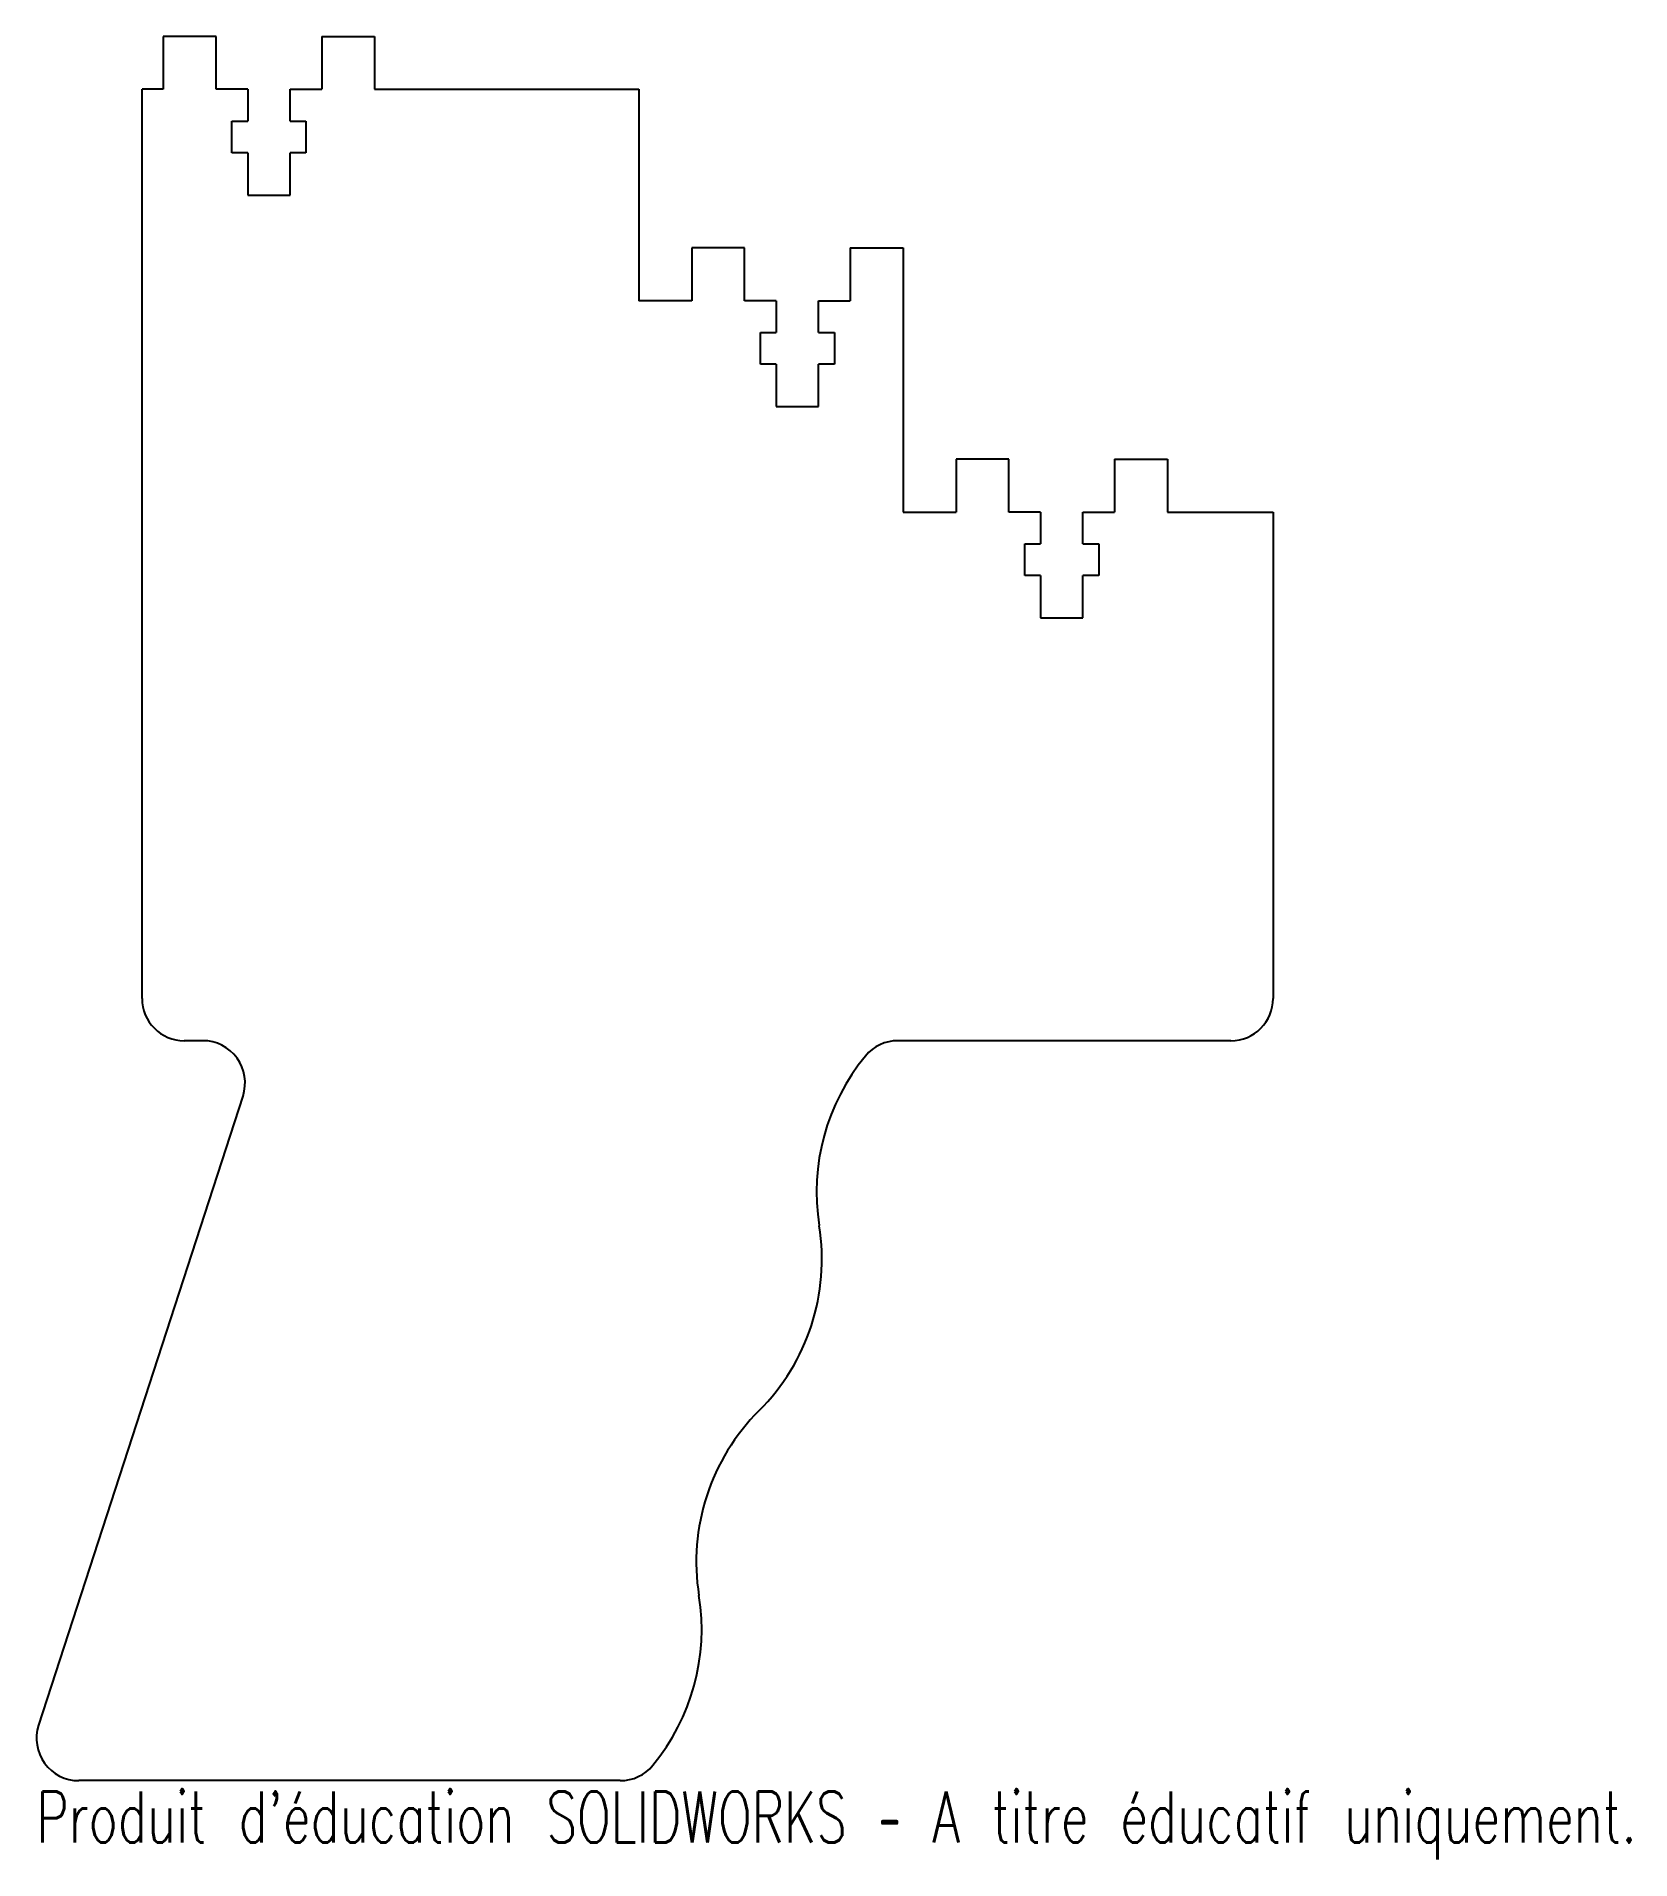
# Model space of a CAD drawing. Header units: millimetres. Extents: x -72 to 79, y -147 to 25.
import ezdxf

# ---------------------------------------------------------------- set-up
doc = ezdxf.new("R2010")
doc.units = ezdxf.units.MM
doc.styles.add('SLDTEXTSTYLE0', font='TXT', dxfattribs={"width": 0.7, "bigfont": 'bigfont'})

msp = doc.modelspace()

# ---------------------------------------------------------------- linework, layer by layer
at = {"color": 7, "linetype": 'Continuous', "lineweight": 25}
for p, q in [((-55, 25), (-60, 25)), ((-60, 25), (-60, 20)), ((-55, 20), (-55, 25)), ((-45, 25), (-40, 25)), ((-45, 25), (-45, 20)), ((-40, 25), (-40, 20)), ((-62, -66), (-62, 20)), ((-60, 20), (-62, 20)), ((-52, 20), (-55, 20)), ((-52, 20), (-52, 17)), ((-48, 20), (-45, 20)), ((-48, 17), (-48, 20)), ((-40, 20), (-15, 20)), ((-15, 20), (-15, 0)), ((-53.5, 14), (-53.5, 17)), ((-53.5, 17), (-52, 17)), ((-48, 17), (-46.5, 17)), ((-46.5, 17), (-46.5, 14)), ((-52, 14), (-53.5, 14)), ((-52, 14), (-52, 10)), ((-46.5, 14), (-48, 14)), ((-48, 10), (-48, 14)), ((-52, 10), (-48, 10)), ((-5, 5), (-10, 5)), ((-10, 5), (-10, 0)), ((-5, 0), (-5, 5)), ((5, 5), (10, 5)), ((5, 5), (5, 0)), ((10, 5), (10, -20)), ((-10, 0), (-15, 0)), ((-2, 0), (-5, 0)), ((-2, 0), (-2, -3)), ((2, 0), (5, 0)), ((2, -3), (2, 0)), ((-3.5, -6), (-3.5, -3)), ((-3.5, -3), (-2, -3)), ((2, -3), (3.5, -3)), ((3.5, -3), (3.5, -6)), ((-2, -6), (-3.5, -6)), ((-2, -6), (-2, -10)), ((3.5, -6), (2, -6)), ((2, -10), (2, -6)), ((-2, -10), (2, -10)), ((20, -15), (15, -15)), ((15, -15), (15, -20)), ((20, -20), (20, -15)), ((30, -15), (35, -15)), ((30, -15), (30, -20)), ((35, -15), (35, -20)), ((10, -20), (15, -20)), ((23, -20), (20, -20)), ((23, -20), (23, -23)), ((27, -20), (30, -20)), ((27, -23), (27, -20)), ((35, -20), (45, -20)), ((45, -20), (45, -66)), ((21.5, -26), (21.5, -23)), ((21.5, -23), (23, -23)), ((27, -23), (28.5, -23)), ((28.5, -23), (28.5, -26)), ((23, -26), (21.5, -26)), ((23, -26), (23, -30)), ((28.5, -26), (27, -26)), ((27, -30), (27, -26)), ((23, -30), (27, -30)), ((-56.25, -70), (-58, -70)), ((41, -70), (9.51, -70)), ((-52.45, -75.24), (-71.79, -134.76)), ((-16.76, -140), (-67.98, -140))]:
    msp.add_line(p, q, dxfattribs=at)
for centre, radius, start, end in [((-58, -66), 4, 180, 270), ((41, -66), 4, 270, 0), ((-56.25, -74), 4, 342, 90), ((9.51, -74), 4, 90, 140.5026), ((22.02, -84.31), 20.21, 140.5026, 189.0785), ((-17.9, -90.69), 20.21, 314.9215, 9.0785), ((10.64, -119.31), 20.21, 134.9215, 189.0785), ((-29.27, -125.69), 20.21, 320.5026, 9.0785), ((-67.98, -136), 4, 162, 270), ((-16.76, -136), 4, 270, 320.5026)]:
    msp.add_arc(centre, radius, start, end, dxfattribs=at)

# ---------------------------------------------------------------- texts
at = {"color": 7, "linetype": 'Continuous', "insert": (-71.98, -141.02), "char_height": 4.8336, "attachment_point": 1, "style": 'SLDTEXTSTYLE0'}
msp.add_mtext("Produit d'éducation SOLIDWORKS – A titre éducatif uniquement.", dxfattribs=at)

doc.saveas('drawing.dxf')
